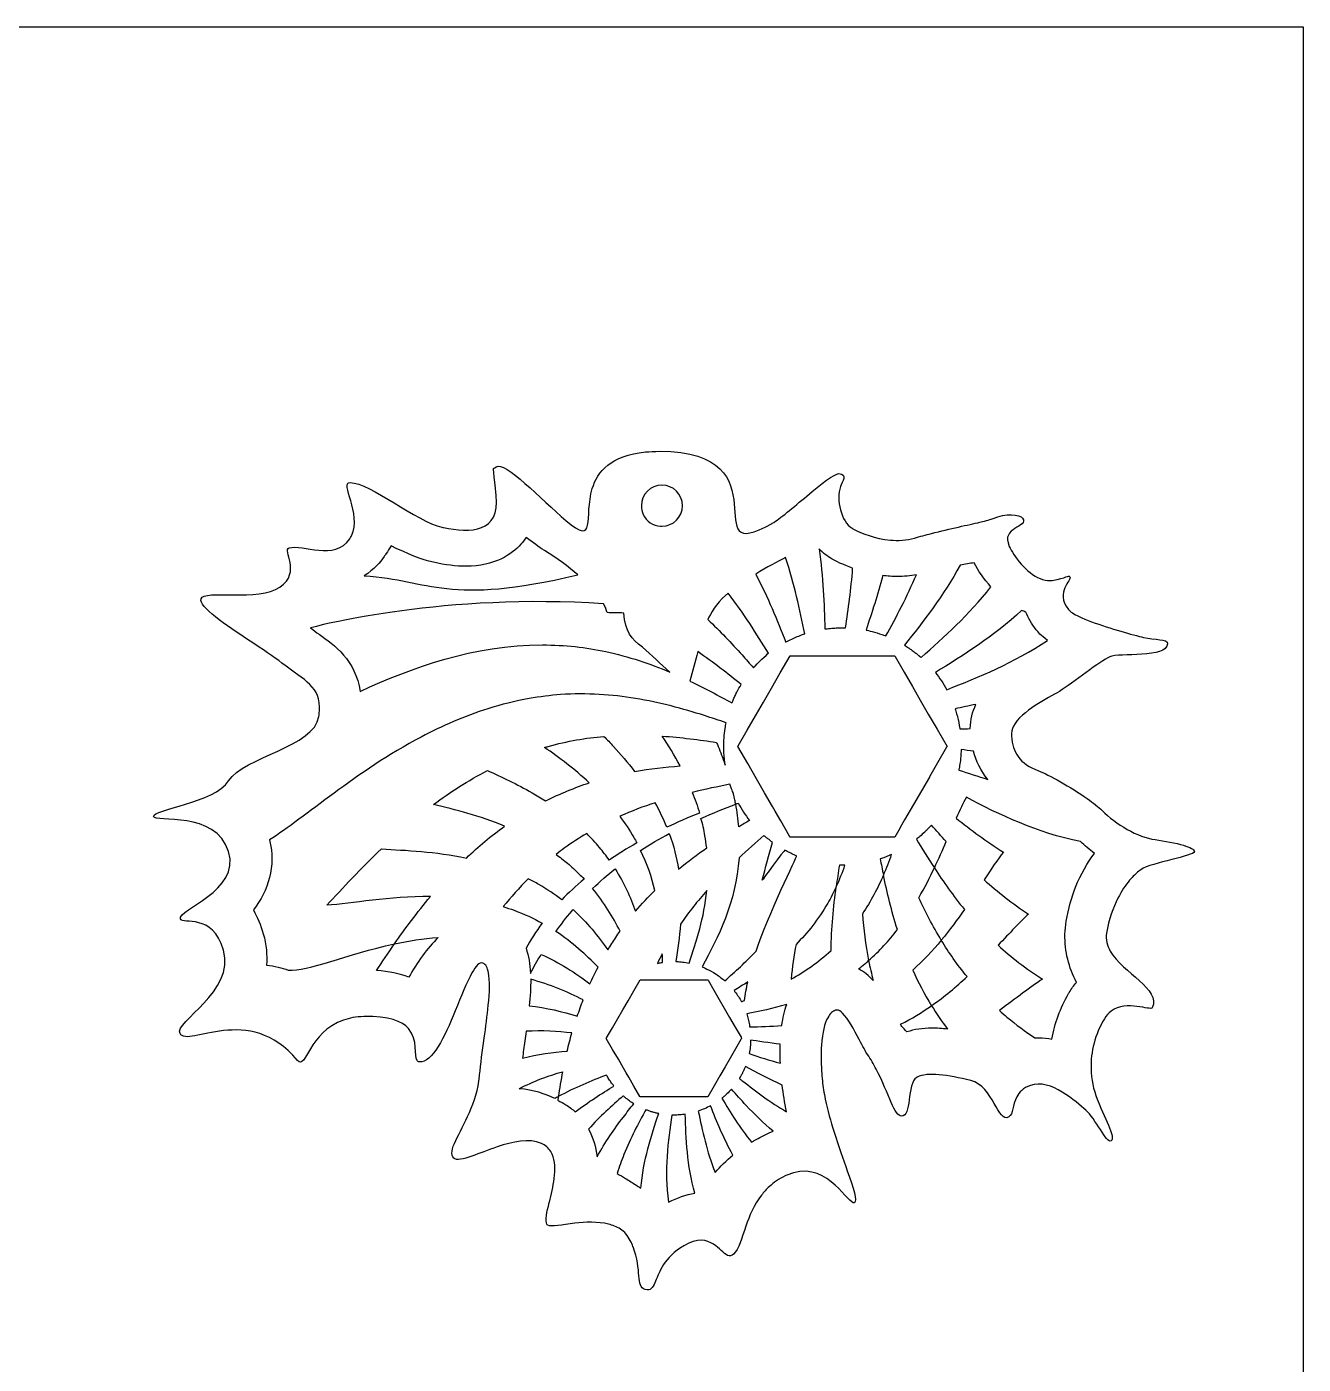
# Model space of a CAD drawing. Extents: x 0 to 395, y 0 to 130.
# Drawn here: x 333 to 395.1, y 65.1 to 130.1 of the extents above; entities that cross this region are included whole.
import ezdxf

# ---------------------------------------------------------------- set-up
doc = ezdxf.new("R2010")
doc.units = 0
doc.header["$MEASUREMENT"] = 0
doc.layers.add('DEFAULT', color=18, linetype='CONTINUOUS')

msp = doc.modelspace()

# ---------------------------------------------------------------- linework, layer by layer
at = {"layer": 'DEFAULT', "color": 18}
msp.add_lwpolyline([(395.05, 0.05), (0.05, 0.05), (0.05, 130.05), (395.05, 130.05)], close=True, dxfattribs=at)
at = {"layer": 'DEFAULT', "color": 240}
for points in [[(375.46, 91.126), (375.199, 90.671), (370.116, 90.671), (370.091, 90.713), (369.657, 91.465), (369.392, 91.924), (369.258, 92.156), (368.874, 92.82), (368.482, 93.497), (368.052, 94.241), (367.572, 95.074), (367.593, 95.109), (368.03, 95.871), (368.429, 96.559), (368.482, 96.651), (368.814, 97.222), (369.205, 97.9), (369.636, 98.644), (370.116, 99.476), (375.199, 99.476), (375.22, 99.438), (375.658, 98.683), (376.056, 97.991), (376.437, 97.328), (376.829, 96.651), (377.259, 95.906), (377.739, 95.074), (377.718, 95.039), (377.28, 94.28), (376.882, 93.592), (376.882, 93.589), (376.501, 92.925), (376.109, 92.248), (375.679, 91.504), (375.464, 91.13)], [(362.023, 79.432), (361.768, 79.869), (361.49, 80.352), (361.18, 80.889), (361.194, 80.913), (361.476, 81.407), (361.734, 81.852), (361.984, 82.279), (362.238, 82.716), (362.513, 83.199), (362.824, 83.736), (366.112, 83.736), (366.126, 83.711), (366.408, 83.224), (366.665, 82.776), (366.912, 82.349), (367.166, 81.908), (367.445, 81.428), (367.727, 80.938), (367.755, 80.889), (367.741, 80.867), (367.724, 80.836), (367.459, 80.377), (367.202, 79.933), (367.202, 79.929), (366.955, 79.502), (366.701, 79.065), (366.422, 78.581), (366.112, 78.045), (362.824, 78.045), (362.81, 78.07), (362.527, 78.557), (362.27, 79.005), (362.146, 79.213), (362.146, 79.216)]]:
    msp.add_lwpolyline(points, close=True, dxfattribs=at)
for points, knots in [([(386.047, 87.704), (386.223, 88.05), (386.417, 88.339), (386.611, 88.572), (386.654, 88.622), (386.693, 88.667), (386.731, 88.71), (386.88, 88.868), (387.024, 88.995), (387.155, 89.084), (387.691, 89.451), (389.755, 89.736), (389.758, 89.969), (389.762, 90.068), (389.547, 90.174), (389.229, 90.269), (388.844, 90.382), (388.315, 90.484), (387.857, 90.544), (386.999, 90.657), (385.941, 91.299), (385.278, 91.955), (385.102, 92.132), (384.844, 92.333), (384.551, 92.541), (383.754, 93.102), (382.681, 93.705), (382.156, 93.903), (381.754, 94.058), (381.419, 94.266), (381.189, 94.587), (381.013, 94.841), (380.9, 95.162), (380.865, 95.585), (380.851, 95.748), (380.893, 95.906), (380.967, 96.058), (381.352, 96.802), (382.65, 97.413), (383.197, 97.751), (383.853, 98.157), (385.2, 99.233), (385.648, 99.431), (386.096, 99.632), (388.435, 99.346), (388.456, 100.066), (388.467, 100.313), (387.829, 100.242), (387.285, 100.373), (387.186, 100.397), (387.014, 100.44), (386.798, 100.5), (386.079, 100.694), (384.865, 101.05), (384.156, 101.389), (383.905, 101.508), (383.719, 101.625), (383.638, 101.731), (382.964, 102.595), (383.839, 103.149), (383.708, 103.325), (383.645, 103.413), (383.556, 103.258), (382.851, 103.142), (382.819, 103.138), (382.784, 103.135), (382.749, 103.135), (382.106, 103.103), (381.401, 103.773), (380.985, 104.408), (380.896, 104.542), (380.822, 104.673), (380.766, 104.796), (380.314, 105.756), (381.736, 105.699), (381.411, 106.176), (381.295, 106.349), (380.551, 106.419), (379.983, 106.155), (379.884, 106.109), (379.658, 106.049), (379.341, 105.975), (378.766, 105.841), (377.901, 105.661), (376.977, 105.424), (376.705, 105.354), (376.427, 105.28), (376.152, 105.199), (375.767, 105.086), (375.368, 105.064), (374.984, 105.103), (374.25, 105.167), (373.58, 105.438), (373.202, 105.632), (373.174, 105.65), (373.149, 105.664), (373.125, 105.678), (372.592, 105.978), (372.342, 107.079), (372.56, 107.7), (372.648, 107.943), (372.913, 108.307), (372.486, 108.331), (372.271, 108.345), (371.611, 107.82), (370.927, 107.245), (370.278, 106.705), (369.604, 106.126), (369.248, 105.922), (369.244, 105.918), (369.241, 105.918), (369.237, 105.915), (365.417, 103.773), (369.974, 109.418), (363.766, 109.418), (363.522, 109.418), (363.3, 109.407), (363.091, 109.386), (361.384, 109.224), (360.753, 108.43), (360.502, 107.608), (360.083, 106.225), (360.746, 104.758), (359.208, 106.059), (358.036, 107.051), (356.223, 109.005), (355.835, 108.656), (355.638, 108.479), (355.669, 108.927), (355.835, 107.262), (355.927, 106.359), (355.609, 105.908), (355.119, 105.714), (354.607, 105.505), (353.905, 105.58), (353.277, 105.71), (353.249, 105.717), (353.225, 105.721), (353.196, 105.728), (351.969, 105.999), (349.711, 107.883), (348.73, 107.901), (348.187, 107.911), (349.333, 106.391), (348.794, 105.308), (348.769, 105.259), (348.744, 105.213), (348.713, 105.167), (347.986, 104.077), (346.409, 104.913), (345.767, 104.726), (345.418, 104.627), (346.391, 103.558), (345.322, 102.817), (344.292, 102.098), (341.608, 102.719), (341.488, 102.253), (341.382, 101.851), (342.666, 100.993), (343.879, 100.189), (344.462, 99.805), (345.026, 99.431), (345.414, 99.127), (346.543, 98.238), (347.319, 98.02), (347.238, 96.781), (347.234, 96.7), (347.224, 96.615), (347.213, 96.527), (347.009, 95.06), (343.558, 94.559), (342.828, 93.409), (342.14, 92.329), (339.131, 92.008), (339.18, 91.677), (339.233, 91.356), (342.207, 91.976), (342.825, 89.969), (343.424, 88.025), (340.327, 87.157), (340.489, 86.692), (340.595, 86.395), (342.052, 87.006), (342.578, 85.175), (343.163, 83.143), (340.165, 81.696), (340.465, 81.125), (340.856, 80.388), (343.823, 82.663), (346.173, 79.816), (346.592, 79.312), (346.702, 81.185), (348.413, 81.778), (348.691, 81.873), (349.016, 81.936), (349.39, 81.947), (350.632, 81.986), (351.256, 81.721), (351.57, 81.361), (352.057, 80.811), (351.82, 80.038), (351.986, 79.809), (352.011, 79.77), (352.046, 79.749), (352.099, 79.742), (352.727, 79.675), (353.316, 80.963), (353.838, 82.222), (354.131, 82.928), (354.403, 83.623), (354.653, 84.071), (354.844, 84.413), (355.02, 84.607), (355.179, 84.547), (355.324, 84.49), (355.412, 84.321), (355.458, 84.071), (355.528, 83.697), (355.511, 83.136), (355.447, 82.501), (355.398, 81.996), (355.324, 81.442), (355.246, 80.896), (355.161, 80.264), (355.073, 79.647), (355.024, 79.111), (355.02, 79.086), (355.02, 79.065), (355.017, 79.044), (354.907, 77.774), (354.212, 76.676), (353.863, 75.925), (353.68, 75.523), (353.598, 75.227), (353.768, 75.064), (353.898, 74.941), (354.223, 75.018), (354.65, 75.167), (355.006, 75.29), (355.436, 75.466), (355.881, 75.615), (356.636, 75.869), (357.44, 76.049), (358.026, 75.777), (358.072, 75.76), (358.114, 75.735), (358.156, 75.71), (358.343, 75.593), (358.47, 75.438), (358.551, 75.255), (358.703, 74.927), (358.707, 74.51), (358.65, 74.073), (358.601, 73.685), (358.499, 73.287), (358.414, 72.93), (358.414, 72.927), (358.414, 72.925), (358.41, 72.916), (358.294, 72.436), (358.199, 72.037), (358.294, 71.85), (358.305, 71.833), (358.319, 71.819), (358.34, 71.808), (358.505, 71.713), (359.024, 71.826), (359.649, 71.9), (360.167, 71.96), (360.76, 71.992), (361.286, 71.858), (361.494, 71.808), (361.688, 71.731), (361.868, 71.618), (362.065, 71.495), (362.224, 71.3), (362.347, 71.057), (362.397, 70.958), (362.443, 70.863), (362.478, 70.767), (362.478, 70.765), (362.478, 70.763), (362.481, 70.753), (362.937, 69.639), (362.58, 68.809), (363.071, 68.683), (363.335, 68.616), (363.437, 68.757), (363.543, 69.007), (363.716, 69.41), (363.9, 70.104), (364.785, 70.704), (364.834, 70.739), (364.887, 70.771), (364.943, 70.806), (365.614, 71.212), (366.062, 71.099), (366.397, 70.88), (366.535, 70.789), (366.651, 70.683), (366.761, 70.584), (366.993, 70.372), (367.17, 70.21), (367.367, 70.401), (367.625, 70.647), (367.763, 71.17), (367.967, 71.762), (368.133, 72.253), (368.348, 72.789), (368.722, 73.269), (368.831, 73.413), (368.958, 73.555), (369.107, 73.688), (369.318, 73.882), (369.572, 74.055), (369.876, 74.203), (369.9, 74.214), (369.925, 74.229), (369.95, 74.239), (371.756, 75.061), (372.814, 73.008), (373.185, 72.898), (373.206, 72.894), (373.224, 72.894), (373.238, 72.902), (373.393, 72.976), (373.192, 73.593), (372.888, 74.457), (372.698, 75.008), (372.462, 75.657), (372.25, 76.331), (372.084, 76.86), (371.932, 77.403), (371.823, 77.925), (371.759, 78.232), (371.71, 78.532), (371.682, 78.818), (371.668, 78.984), (371.654, 79.142), (371.643, 79.294), (371.611, 79.781), (371.611, 80.197), (371.636, 80.55), (371.678, 81.185), (371.795, 81.619), (371.943, 81.891), (372.059, 82.102), (372.19, 82.215), (372.324, 82.25), (372.349, 82.261), (372.377, 82.264), (372.402, 82.264), (372.479, 82.268), (372.567, 82.212), (372.663, 82.116), (372.924, 81.859), (373.227, 81.301), (373.474, 80.829), (373.647, 80.504), (373.788, 80.222), (373.873, 80.102), (374.031, 79.876), (374.176, 79.633), (374.303, 79.386), (374.603, 78.807), (374.832, 78.204), (375.03, 77.767), (375.21, 77.371), (375.365, 77.107), (375.527, 77.103), (375.774, 77.1), (375.841, 77.477), (375.898, 77.897), (375.961, 78.349), (376.014, 78.85), (376.264, 78.991), (376.272, 78.994), (376.282, 79.001), (376.289, 79.001), (376.787, 79.262), (377.785, 79.107), (378.896, 78.839), (380.011, 78.56), (380.198, 76.736), (380.745, 77.068), (380.956, 77.199), (380.918, 77.65), (381.126, 78.049), (381.242, 78.271), (381.433, 78.476), (381.789, 78.603), (382.78, 78.955), (384.019, 77.791), (384.488, 77.4), (384.932, 77.029), (385.507, 75.738), (385.712, 75.907), (385.92, 76.081), (385.518, 76.733), (385.042, 77.925), (384.851, 78.405), (384.749, 78.906), (384.738, 79.41), (384.713, 80.243), (384.932, 81.083), (385.384, 81.841), (385.479, 81.996), (385.588, 82.116), (385.708, 82.208), (386.467, 82.772), (387.638, 82.212), (387.716, 82.377), (388.15, 83.298), (386.29, 84.042), (385.669, 85.129), (385.514, 85.397), (385.44, 85.686), (385.493, 86.007), (385.606, 86.667), (385.807, 87.235), (386.047, 87.704)], [1, 1, 1, 1, 2, 2, 2, 3, 3, 3, 4, 4, 4, 5, 5, 5, 6, 6, 6, 7, 7, 7, 8, 8, 8, 9, 9, 9, 10, 10, 10, 11, 11, 11, 12, 12, 12, 13, 13, 13, 14, 14, 14, 15, 15, 15, 16, 16, 16, 17, 17, 17, 18, 18, 18, 19, 19, 19, 20, 20, 20, 21, 21, 21, 22, 22, 22, 23, 23, 23, 24, 24, 24, 25, 25, 25, 26, 26, 26, 27, 27, 27, 28, 28, 28, 29, 29, 29, 30, 30, 30, 31, 31, 31, 32, 32, 32, 33, 33, 33, 34, 34, 34, 35, 35, 35, 36, 36, 36, 37, 37, 37, 38, 38, 38, 39, 39, 39, 40, 40, 40, 41, 41, 41, 42, 42, 42, 43, 43, 43, 44, 44, 44, 45.01, 45.01, 45.01, 46.03, 46.03, 46.03, 47.03, 47.03, 47.03, 48.03, 48.03, 48.03, 49.03, 49.03, 49.03, 50.03, 50.03, 50.03, 51.03, 51.03, 51.03, 52.03, 52.03, 52.03, 53.03, 53.03, 53.03, 54.03, 54.03, 54.03, 55.03, 55.03, 55.03, 56.03, 56.03, 56.03, 57.03, 57.03, 57.03, 58.03, 58.03, 58.03, 59.03, 59.03, 59.03, 60.03, 60.03, 60.03, 61.03, 61.03, 61.03, 62.03, 62.03, 62.03, 63.03, 63.03, 63.03, 64.03, 64.03, 64.03, 66.03, 66.03, 66.03, 67.03, 67.03, 67.03, 68.03, 68.03, 68.03, 69.03, 69.03, 69.03, 70.03, 70.03, 70.03, 71.03, 71.03, 71.03, 72.03, 72.03, 72.03, 73.03, 73.03, 73.03, 74.03, 74.03, 74.03, 75.03, 75.03, 75.03, 76.03, 76.03, 76.03, 77.04, 77.04, 77.04, 78.04, 78.04, 78.04, 80.04, 80.04, 80.04, 81.04, 81.04, 81.04, 82.04, 82.04, 82.04, 83.04, 83.04, 83.04, 84.04, 84.04, 84.04, 85.04, 85.04, 85.04, 86.04, 86.04, 86.04, 87.05, 87.05, 87.05, 88.05, 88.05, 88.05, 89.071, 89.071, 89.071, 90.071, 90.071, 90.071, 91.071, 91.071, 91.071, 92.071, 92.071, 92.071, 93.071, 93.071, 93.071, 94.071, 94.071, 94.071, 95.081, 95.081, 95.081, 96.081, 96.081, 96.081, 97.1, 97.1, 97.1, 98.1, 98.1, 98.1, 99.1, 99.1, 99.1, 100.1, 100.1, 100.1, 101.1, 101.1, 101.1, 102.1, 102.1, 102.1, 103.113454, 103.113454, 103.113454, 104.113454, 104.113454, 104.113454, 105.113454, 105.113454, 105.113454, 106.113454, 106.113454, 106.113454, 107.113454, 107.113454, 107.113454, 108.113454, 108.113454, 108.113454, 109.113454, 109.113454, 109.113454, 110.123454, 110.123454, 110.123454, 111.123454, 111.123454, 111.123454, 112.123454, 112.123454, 112.123454, 113.123454, 113.123454, 113.123454, 114.123454, 114.123454, 114.123454, 115.123454, 115.123454, 115.123454, 116.123454, 116.123454, 116.123454, 117.123454, 117.123454, 117.123454, 118.123454, 118.123454, 118.123454, 119.123454, 119.123454, 119.123454, 120.123454, 120.123454, 120.123454, 121.123454, 121.123454, 121.123454, 122.123454, 122.123454, 122.123454, 123.123454, 123.123454, 123.123454, 124.123454, 124.123454, 124.123454, 125.123454, 125.123454, 125.123454, 126.123454, 126.123454, 126.123454, 127.123454, 127.123454, 127.123454, 128.123454, 128.123454, 128.123454, 129.123454, 129.123454, 129.123454, 130.143454, 130.143454, 130.143454, 131.143454, 131.143454, 131.143454, 132.143454, 132.143454, 132.143454, 133.143454, 133.143454, 133.143454, 134.143454, 134.143454, 134.143454, 135.143454, 135.143454, 135.143454, 136.143454, 136.143454, 136.143454, 137.143454, 137.143454, 137.143454, 138.143454, 138.143454, 138.143454, 139.143454, 139.143454, 139.143454, 140.143454, 140.143454, 140.143454, 141.153454, 141.153454, 141.153454, 142.153454, 142.153454, 142.153454, 143.153454, 143.153454, 143.153454, 143.153454]), ([(363.882, 107.774), (364.436, 107.774), (364.884, 107.326), (364.884, 106.772), (364.884, 106.222), (364.436, 105.774), (363.882, 105.774), (363.861, 105.774), (363.843, 105.774), (363.818, 105.777), (363.448, 105.798), (363.131, 106.024), (362.979, 106.345), (362.919, 106.476), (362.884, 106.62), (362.884, 106.772), (362.884, 107.326), (363.332, 107.774), (363.882, 107.774)], [1, 1, 1, 1, 2, 2, 2, 3, 3, 3, 4.01, 4.01, 4.01, 5.01, 5.01, 5.01, 6.01, 6.01, 6.01, 7.01, 7.01, 7.01, 7.01]), ([(350.385, 104.302), (350.416, 104.35), (350.448, 104.397), (350.48, 104.444), (350.565, 104.571), (350.646, 104.694), (350.72, 104.818), (351.482, 104.454), (352.23, 104.144), (352.777, 104.024), (353.366, 103.893), (353.881, 103.83), (354.353, 103.83), (355.765, 103.83), (356.59, 104.412), (357.031, 104.899), (357.116, 104.994), (357.207, 105.107), (357.292, 105.23), (357.61, 104.98), (357.909, 104.765), (358.17, 104.602), (358.795, 104.218), (359.345, 103.809), (359.8, 103.41), (353.443, 101.914), (352.653, 103.149), (349.415, 103.371), (349.898, 103.671), (350.205, 104.031), (350.385, 104.302)], [0, 0, 0, 0, 0.482038, 0.482038, 0.482038, 1.482038, 1.482038, 1.482038, 2.482038, 2.482038, 2.482038, 3.482038, 3.482038, 3.482038, 4.482038, 4.482038, 4.482038, 5.482038, 5.482038, 5.482038, 6.482038, 6.482038, 6.482038, 7.482038, 7.482038, 7.482038, 8.482038, 8.482038, 8.482038, 9.482038, 9.482038, 9.482038, 9.482038]), ([(372.155, 104.183), (372.317, 104.091), (372.67, 103.907), (373.153, 103.735), (373.082, 102.719), (372.941, 101.755), (372.804, 100.842), (372.754, 100.842), (372.705, 100.842), (372.656, 100.842), (372.557, 100.842), (372.458, 100.838), (372.359, 100.835), (372.26, 100.828), (372.162, 100.821), (372.066, 100.814), (371.954, 100.799), (371.851, 100.789), (371.802, 100.782), (371.774, 101.999), (371.724, 103.304), (371.52, 104.673), (371.707, 104.482), (371.918, 104.317), (372.155, 104.183)], [1, 1, 1, 1, 2, 2, 2, 3, 3, 3, 3.42, 3.42, 3.42, 4.42, 4.42, 4.42, 5.42, 5.42, 5.42, 6.42, 6.42, 6.42, 7.42, 7.42, 7.42, 8.42, 8.42, 8.42, 8.42]), ([(369.897, 104.25), (370.32, 102.969), (370.588, 101.717), (370.821, 100.545), (370.821, 100.545), (370.715, 100.51), (370.673, 100.492), (370.486, 100.422), (370.303, 100.344), (370.123, 100.26), (369.967, 100.182), (369.9, 100.147), (369.9, 100.147), (369.491, 101.202), (369.036, 102.323), (368.44, 103.452), (368.983, 103.777), (369.509, 104.052), (369.897, 104.25)], [1, 1, 1, 1, 2, 2, 2, 3, 3, 3, 4, 4, 4, 5, 5, 5, 6, 6, 6, 7, 7, 7, 7]), ([(374.613, 103.378), (374.843, 103.35), (375.079, 103.332), (375.326, 103.332), (375.644, 103.332), (375.954, 103.361), (376.25, 103.417), (375.795, 102.345), (375.273, 101.364), (374.769, 100.447), (374.751, 100.454), (374.691, 100.475), (374.652, 100.489), (374.628, 100.496), (374.603, 100.507), (374.578, 100.514), (374.419, 100.57), (374.261, 100.619), (374.098, 100.662), (373.993, 100.687), (373.83, 100.725), (373.802, 100.732), (374.084, 101.565), (374.374, 102.443), (374.613, 103.378)], [1, 1, 1, 1, 2, 2, 2, 3, 3, 3, 4, 4, 4, 5, 5, 5, 6, 6, 6, 7, 7, 7, 8, 8, 8, 9, 9, 9, 9]), ([(378.378, 103.89), (378.617, 103.932), (378.843, 103.967), (379.058, 103.999), (379.249, 103.625), (379.528, 103.209), (379.873, 102.824), (378.794, 101.47), (377.594, 100.38), (376.476, 99.399), (376.455, 99.42), (376.356, 99.501), (376.356, 99.501), (376.31, 99.54), (376.264, 99.575), (376.219, 99.611), (376.162, 99.653), (376.109, 99.695), (376.053, 99.734), (376.01, 99.769), (375.968, 99.798), (375.922, 99.829), (375.901, 99.843), (375.883, 99.854), (375.862, 99.868), (375.799, 99.914), (375.732, 99.956), (375.668, 99.995), (376.585, 101.138), (377.563, 102.397), (378.378, 103.89)], [1, 1, 1, 1, 2.002, 2.002, 2.002, 3.004, 3.004, 3.004, 4.006, 4.006, 4.006, 5.008, 5.008, 5.008, 6.01, 6.01, 6.01, 7.012, 7.012, 7.012, 8.014, 8.014, 8.014, 9.016, 9.016, 9.016, 10.018, 10.018, 10.018, 11.02, 11.02, 11.02, 11.02]), ([(347.22, 100.535), (347.09, 100.623), (346.952, 100.722), (346.808, 100.835), (347.319, 100.986), (353.383, 102.521), (361.046, 102.006), (361.141, 101.84), (361.201, 101.695), (361.215, 101.576), (361.485, 101.57), (361.756, 101.564), (362.026, 101.558), (362.115, 100.658), (362.393, 100.284), (362.94, 99.903), (363.381, 99.499), (363.822, 99.094), (364.263, 98.69), (363.307, 99.095), (362.277, 99.445), (361.155, 99.685), (360.199, 99.889), (359.176, 100.009), (358.075, 100.009), (354.749, 100.009), (351.722, 98.909), (349.213, 97.748), (349.009, 99.265), (347.961, 100.006), (347.22, 100.535)], [1, 1, 1, 1, 2, 2, 2, 3.01, 3.01, 3.01, 4.01, 4.01, 4.01, 6.310543, 6.310543, 6.310543, 7.310543, 7.310543, 7.310543, 12.399364, 12.399364, 12.399364, 13.409364, 13.409364, 13.409364, 14.409364, 14.409364, 14.409364, 15.409364, 15.409364, 15.409364, 16.409364, 16.409364, 16.409364, 16.409364]), ([(366.969, 102.408), (367.011, 102.447), (367.057, 102.482), (367.103, 102.521), (367.861, 101.537), (368.482, 100.549), (369.057, 99.603), (369.008, 99.554), (368.517, 99.103), (368.334, 98.894), (368.151, 99.103), (367.967, 99.311), (367.777, 99.522), (367.262, 100.094), (366.715, 100.676), (366.112, 101.244), (366.246, 101.533), (366.517, 102.013), (366.969, 102.408)], [1, 1, 1, 1, 2, 2, 2, 3, 3, 3, 4, 4, 4, 5, 5, 5, 6, 6, 6, 7, 7, 7, 7]), ([(381.366, 101.685), (381.429, 101.657), (381.5, 101.628), (381.567, 101.6), (381.68, 101.325), (381.845, 101.039), (382.071, 100.746), (382.152, 100.644), (382.29, 100.464), (382.622, 100.231), (380.978, 99.134), (379.281, 98.436), (377.728, 97.833), (377.563, 98.129), (377.376, 98.408), (377.171, 98.669), (378.525, 99.491), (379.997, 100.422), (381.366, 101.685)], [1, 1, 1, 1, 2, 2, 2, 3, 3, 3, 4, 4, 4, 5, 5, 5, 6, 6, 6, 7, 7, 7, 7]), ([(365.632, 99.681), (366.387, 99.159), (367.082, 98.612), (367.738, 98.087), (367.66, 97.963), (367.589, 97.836), (367.523, 97.706), (367.487, 97.642), (367.459, 97.579), (367.431, 97.515), (367.399, 97.448), (367.367, 97.385), (367.343, 97.317), (367.318, 97.268), (367.297, 97.205), (367.286, 97.187), (366.641, 97.543), (365.963, 97.907), (365.244, 98.249), (365.373, 98.726), (365.502, 99.204), (365.632, 99.681)], [4.206376, 4.206376, 4.206376, 4.206376, 5.206376, 5.206376, 5.206376, 6.206376, 6.206376, 6.206376, 7.206376, 7.206376, 7.206376, 8.206376, 8.206376, 8.206376, 9.206376, 9.206376, 9.206376, 10.206376, 10.206376, 10.206376, 14.412752, 14.412752, 14.412752, 14.412752]), ([(354.382, 89.652), (352.879, 89.966), (351.429, 90.029), (350.254, 90.093), (349.249, 89.137), (348.37, 88.184), (347.598, 87.359), (348.811, 87.433), (350.625, 87.789), (352.632, 87.778), (351.986, 87.009), (351.408, 86.23), (350.886, 85.478), (350.575, 85.034), (350.286, 84.6), (350.011, 84.18), (350.625, 84.141), (351.143, 84.025), (351.581, 83.859), (351.99, 84.575), (352.47, 85.263), (353.016, 85.792), (352.276, 85.739), (351.563, 85.623), (350.886, 85.478), (348.561, 84.977), (346.67, 84.127), (345.721, 84.201), (345.414, 84.321), (345.065, 84.406), (344.666, 84.448), (344.705, 84.935), (344.663, 85.443), (344.511, 85.972), (344.387, 86.395), (344.229, 86.784), (344.031, 87.126), (344.761, 88.075), (345.128, 89.239), (344.818, 90.537), (346.532, 91.61), (349.005, 93.857), (352.184, 95.532), (353.193, 96.069), (354.276, 96.545), (355.426, 96.905), (356.075, 97.113), (356.745, 97.279), (357.44, 97.402), (357.959, 97.494), (358.46, 97.557), (358.957, 97.593), (360.248, 97.681), (361.458, 97.596), (362.594, 97.409), (363.79, 97.212), (364.901, 96.905), (365.949, 96.573), (366.309, 96.457), (366.658, 96.34), (367.001, 96.224), (366.983, 96.136), (366.969, 96.044), (366.955, 95.952), (366.93, 95.804), (366.916, 95.649), (366.905, 95.497), (366.902, 95.487), (366.902, 95.472), (366.902, 95.458), (366.895, 95.377), (366.891, 95.3), (366.891, 95.218), (366.888, 95.169), (366.888, 95.123), (366.888, 95.074), (366.888, 94.929), (366.895, 94.785), (366.905, 94.643), (366.909, 94.573), (366.916, 94.502), (366.923, 94.432), (366.93, 94.361), (366.941, 94.291), (366.951, 94.22), (366.955, 94.202), (366.955, 94.181), (366.962, 94.164), (366.955, 94.185), (366.948, 94.199), (366.941, 94.22), (366.842, 94.513), (366.732, 94.795), (366.619, 95.074), (366.591, 95.141), (366.567, 95.208), (366.538, 95.271), (365.702, 95.398), (364.82, 95.515), (363.9, 95.578), (364.199, 95.123), (364.492, 94.64), (364.764, 94.128), (364.048, 94.075), (363.31, 93.991), (362.556, 93.853), (362.227, 94.291), (361.878, 94.696), (361.529, 95.074), (361.374, 95.243), (361.218, 95.405), (361.067, 95.564), (360.192, 95.487), (359.289, 95.335), (358.357, 95.074), (358.297, 95.06), (358.241, 95.042), (358.181, 95.024), (358.894, 94.534), (359.642, 93.97), (360.354, 93.306), (359.656, 93.077), (358.946, 92.788), (358.234, 92.424), (358.015, 92.566), (357.797, 92.696), (357.578, 92.823), (356.837, 93.246), (356.096, 93.599), (355.405, 93.903), (354.466, 93.419), (353.595, 92.855), (352.787, 92.255), (353.831, 92.008), (355.034, 91.698), (356.241, 91.2), (355.574, 90.724), (354.957, 90.202), (354.382, 89.652)], [1, 1, 1, 1, 2, 2, 2, 3, 3, 3, 4, 4, 4, 5, 5, 5, 6, 6, 6, 7, 7, 7, 8, 8, 8, 9, 9, 9, 10, 10, 10, 11, 11, 11, 12, 12, 12, 13, 13, 13, 14, 14, 14, 15, 15, 15, 16, 16, 16, 17, 17, 17, 18.01, 18.01, 18.01, 19.01, 19.01, 19.01, 20.02, 20.02, 20.02, 21.02, 21.02, 21.02, 22.02, 22.02, 22.02, 23.02, 23.02, 23.02, 24.02, 24.02, 24.02, 25.02, 25.02, 25.02, 26.02, 26.02, 26.02, 27.02, 27.02, 27.02, 28.02, 28.02, 28.02, 29.02, 29.02, 29.02, 30.02, 30.02, 30.02, 31.02, 31.02, 31.02, 32.02, 32.02, 32.02, 33.02, 33.02, 33.02, 34.02, 34.02, 34.02, 35.02, 35.02, 35.02, 36.02, 36.02, 36.02, 37.02, 37.02, 37.02, 38.02, 38.02, 38.02, 39.02, 39.02, 39.02, 40.02, 40.02, 40.02, 41.02, 41.02, 41.02, 42.02, 42.02, 42.02, 43.02, 43.02, 43.02, 44.03, 44.03, 44.03, 45.03, 45.03, 45.03, 46.03, 46.03, 46.03, 47.03, 47.03, 47.03, 47.03]), ([(378.247, 96.513), (378.244, 96.524), (378.24, 96.534), (378.24, 96.541), (378.215, 96.626), (378.194, 96.707), (378.166, 96.788), (378.155, 96.827), (378.141, 96.869), (378.127, 96.908), (378.459, 96.975), (378.797, 97.042), (379.143, 97.116), (378.974, 96.764), (378.871, 96.376), (378.868, 95.942), (378.699, 95.935), (378.529, 95.931), (378.363, 95.928), (378.363, 95.935), (378.363, 95.942), (378.36, 95.952), (378.328, 96.143), (378.293, 96.333), (378.247, 96.513)], [1, 1, 1, 1, 2, 2, 2, 3, 3, 3, 4, 4, 4, 5, 5, 5, 6, 6, 6, 7, 7, 7, 8, 8, 8, 9, 9, 9, 9]), ([(378.325, 94.001), (378.346, 94.1), (378.363, 94.202), (378.374, 94.301), (378.392, 94.428), (378.406, 94.555), (378.413, 94.686), (378.42, 94.767), (378.423, 94.848), (378.423, 94.929), (378.621, 94.897), (378.822, 94.869), (379.027, 94.837), (379.15, 94.375), (379.369, 93.903), (379.725, 93.469), (379.238, 93.617), (378.769, 93.772), (378.314, 93.927), (378.318, 93.952), (378.321, 93.977), (378.325, 94.001)], [1, 1, 1, 1, 2, 2, 2, 3, 3, 3, 4, 4, 4, 5, 5, 5, 6, 6, 6, 7, 7, 7, 8, 8, 8, 8]), ([(356.167, 87.288), (356.544, 87.754), (356.95, 88.205), (357.391, 88.639), (357.56, 88.554), (357.73, 88.463), (357.899, 88.368), (358.305, 88.135), (358.675, 87.881), (359.014, 87.616), (359.342, 87.958), (359.702, 88.297), (360.104, 88.632), (360.023, 88.72), (359.938, 88.805), (359.85, 88.89), (359.677, 89.062), (359.49, 89.232), (359.296, 89.394), (359.112, 89.546), (358.929, 89.69), (358.738, 89.824), (358.869, 89.927), (359.003, 90.029), (359.137, 90.124), (359.497, 90.389), (359.86, 90.625), (360.227, 90.84), (360.442, 90.629), (360.651, 90.403), (360.852, 90.163), (361.021, 89.962), (361.176, 89.757), (361.321, 89.553), (361.734, 89.832), (362.178, 90.114), (362.665, 90.385), (362.619, 90.474), (362.57, 90.562), (362.517, 90.65), (362.309, 91.013), (362.079, 91.356), (361.836, 91.68), (362.411, 91.938), (362.986, 92.153), (363.554, 92.34), (363.766, 91.962), (363.956, 91.564), (364.122, 91.144), (364.619, 91.38), (365.148, 91.613), (365.709, 91.839), (365.611, 92.185), (365.494, 92.52), (365.36, 92.844), (365.985, 92.996), (366.598, 93.123), (367.187, 93.239), (367.205, 93.179), (367.226, 93.123), (367.247, 93.067), (367.276, 92.985), (367.307, 92.908), (367.343, 92.83), (367.346, 92.82), (367.35, 92.805), (367.36, 92.788), (367.36, 92.784), (367.364, 92.777), (367.367, 92.77), (367.389, 92.671), (367.41, 92.573), (367.427, 92.474), (367.445, 92.407), (367.456, 92.34), (367.47, 92.273), (367.537, 91.909), (367.589, 91.539), (367.621, 91.162), (367.798, 91.271), (367.971, 91.377), (368.144, 91.479), (367.935, 91.74), (367.748, 92.022), (367.586, 92.319), (367.547, 92.305), (367.509, 92.287), (367.47, 92.273), (366.923, 92.058), (366.355, 91.832), (365.783, 91.578), (365.861, 91.303), (365.925, 91.02), (365.974, 90.731), (366.009, 90.53), (366.037, 90.336), (366.059, 90.142), (365.6, 89.824), (365.141, 89.482), (364.69, 89.108), (364.602, 89.669), (364.457, 90.244), (364.242, 90.837), (363.776, 90.594), (363.31, 90.322), (362.848, 90.019), (363.169, 89.362), (363.388, 88.713), (363.54, 88.078), (363.219, 87.761), (362.905, 87.422), (362.601, 87.062), (362.358, 87.747), (362.044, 88.442), (361.607, 89.13), (361.236, 88.833), (360.873, 88.512), (360.516, 88.166), (361.074, 87.493), (361.501, 86.791), (361.85, 86.096), (361.779, 85.997), (361.709, 85.895), (361.638, 85.789), (361.508, 85.595), (361.381, 85.394), (361.254, 85.189), (360.788, 85.859), (360.241, 86.53), (359.564, 87.147), (359.543, 87.126), (359.525, 87.101), (359.504, 87.076), (359.232, 86.752), (358.975, 86.42), (358.735, 86.082), (359.529, 85.556), (360.192, 84.949), (360.778, 84.342), (360.64, 84.074), (360.509, 83.806), (360.386, 83.538), (359.687, 84.06), (358.911, 84.568), (358.012, 84.97), (357.828, 84.663), (357.659, 84.356), (357.497, 84.046), (357.476, 84.494), (357.412, 84.903), (357.281, 85.263), (357.504, 85.669), (357.765, 86.074), (358.068, 86.487), (357.648, 86.72), (357.193, 86.932), (356.699, 87.112), (356.523, 87.175), (356.343, 87.235), (356.167, 87.288)], [1, 1, 1, 1, 2, 2, 2, 3, 3, 3, 4, 4, 4, 5, 5, 5, 6, 6, 6, 7, 7, 7, 8, 8, 8, 9, 9, 9, 10, 10, 10, 11, 11, 11, 12, 12, 12, 13, 13, 13, 14, 14, 14, 15, 15, 15, 16, 16, 16, 17, 17, 17, 18, 18, 18, 19, 19, 19, 20, 20, 20, 21, 21, 21, 22, 22, 22, 24, 24, 24, 25, 25, 25, 26, 26, 26, 27, 27, 27, 28, 28, 28, 29, 29, 29, 30, 30, 30, 31, 31, 31, 32, 32, 32, 33, 33, 33, 34, 34, 34, 35, 35, 35, 36, 36, 36, 37, 37, 37, 38, 38, 38, 39, 39, 39, 40, 40, 40, 41, 41, 41, 42, 42, 42, 43, 43, 43, 44, 44, 44, 45, 45, 45, 46, 46, 46, 47, 47, 47, 48, 48, 48, 49, 49, 49, 50, 50, 50, 51, 51, 51, 52, 52, 52, 53, 53, 53, 54, 54, 54, 55, 55, 55, 55]), ([(383.987, 88.241), (383.793, 87.747), (383.634, 87.193), (383.532, 86.586), (383.496, 86.371), (383.475, 86.159), (383.472, 85.947), (383.447, 85.111), (383.659, 84.321), (384.029, 83.609), (383.899, 83.457), (383.782, 83.291), (383.676, 83.111), (383.666, 83.093), (383.655, 83.079), (383.648, 83.062), (383.239, 82.363), (382.967, 81.619), (382.837, 80.853), (382.629, 80.896), (382.413, 80.917), (382.191, 80.917), (382.131, 80.917), (382.071, 80.917), (382.011, 80.91), (381.549, 81.217), (381.094, 81.552), (380.653, 81.922), (380.526, 82.028), (380.406, 82.134), (380.286, 82.243), (381.108, 82.843), (381.807, 83.4), (382.382, 83.771), (381.57, 84.275), (380.858, 84.829), (380.223, 85.411), (380.794, 86.014), (381.284, 86.551), (381.704, 86.928), (380.903, 87.443), (380.191, 88.008), (379.542, 88.593), (379.891, 89.126), (380.198, 89.592), (380.484, 89.937), (379.651, 90.459), (378.893, 91.024), (378.187, 91.581), (378.356, 91.976), (378.519, 92.322), (378.681, 92.604), (380.286, 91.747), (382.092, 90.89), (384.23, 90.449), (384.438, 90.258), (384.664, 90.064), (384.904, 89.877), (384.565, 89.429), (384.244, 88.883), (383.987, 88.241)], [1, 1, 1, 1, 2, 2, 2, 3.01, 3.01, 3.01, 4.01, 4.01, 4.01, 5.01, 5.01, 5.01, 6.01, 6.01, 6.01, 7.01, 7.01, 7.01, 8.01, 8.01, 8.01, 9.01, 9.01, 9.01, 10.01, 10.01, 10.01, 11.01, 11.01, 11.01, 12.01, 12.01, 12.01, 13.01, 13.01, 13.01, 14.01, 14.01, 14.01, 15.01, 15.01, 15.01, 16.01, 16.01, 16.01, 17.01, 17.01, 17.01, 18.01, 18.01, 18.01, 19.01, 19.01, 19.01, 20.01, 20.01, 20.01, 21.01, 21.01, 21.01, 21.01]), ([(377.009, 81.383), (377.245, 81.383), (377.492, 81.368), (377.767, 81.337), (377.482, 81.714), (377.224, 82.095), (376.988, 82.476), (376.635, 83.051), (376.331, 83.626), (376.074, 84.201), (376.585, 84.663), (377.044, 85.157), (377.46, 85.658), (377.873, 86.156), (378.247, 86.664), (378.586, 87.15), (378.039, 87.817), (377.559, 88.498), (377.125, 89.168), (376.815, 89.641), (376.526, 90.107), (376.25, 90.562), (376.307, 90.608), (376.367, 90.654), (376.42, 90.703), (376.501, 90.77), (376.578, 90.84), (376.653, 90.915), (376.691, 90.95), (376.727, 90.985), (376.762, 91.02), (376.818, 91.077), (376.875, 91.137), (376.928, 91.197), (376.945, 91.214), (376.963, 91.232), (376.981, 91.253), (377.217, 90.989), (377.453, 90.721), (377.7, 90.449), (377.524, 90.043), (377.333, 89.609), (377.125, 89.168), (376.899, 88.696), (376.649, 88.209), (376.367, 87.722), (376.681, 87.041), (377.041, 86.346), (377.46, 85.658), (377.824, 85.062), (378.236, 84.469), (378.713, 83.887), (378.191, 83.4), (377.616, 82.917), (376.988, 82.476), (376.518, 82.148), (376.018, 81.841), (375.485, 81.577), (375.506, 81.534), (375.527, 81.495), (375.545, 81.464), (375.594, 81.404), (375.693, 81.301), (375.788, 81.199), (376.152, 81.323), (376.554, 81.383), (377.009, 81.383)], [5, 5, 5, 5, 6, 6, 6, 7, 7, 7, 8, 8, 8, 9, 9, 9, 10, 10, 10, 11, 11, 11, 12, 12, 12, 13, 13, 13, 14, 14, 14, 15, 15, 15, 16, 16, 16, 17, 17, 17, 18, 18, 18, 19, 19, 19, 20, 20, 20, 21, 21, 21, 22, 22, 22, 23, 23, 23, 24, 24, 24, 25, 25, 25, 26, 26, 26, 27, 27, 27, 27]), ([(369.862, 90.029), (369.936, 89.99), (370.01, 89.948), (370.084, 89.913), (370.123, 89.892), (370.158, 89.874), (370.197, 89.856), (370.235, 89.839), (370.274, 89.821), (370.313, 89.803), (370.348, 89.786), (370.391, 89.768), (370.43, 89.754), (370.468, 89.736), (369.015, 86.854), (368.461, 85.129), (367.957, 84.593), (367.434, 84.124), (366.937, 83.686), (366.806, 83.803), (366.665, 83.908), (366.517, 84.007), (366.189, 84.226), (365.893, 84.339), (365.833, 84.363), (366.623, 85.803), (367.484, 87.486), (367.632, 89.659), (368.038, 90.04), (368.447, 90.403), (368.842, 90.749), (368.881, 90.71), (368.927, 90.675), (368.969, 90.639), (369.008, 90.608), (369.05, 90.576), (369.089, 90.544), (369.17, 90.477), (369.17, 90.467), (369.258, 90.41), (369.089, 89.796), (368.92, 89.182), (368.75, 88.569), (368.75, 88.569), (369.819, 90.029), (369.862, 90.029)], [1, 1, 1, 1, 2, 2, 2, 3, 3, 3, 4, 4, 4, 5, 5, 5, 6.01, 6.01, 6.01, 7.01, 7.01, 7.01, 8.01, 8.01, 8.01, 9.01, 9.01, 9.01, 10.01, 10.01, 10.01, 11.01, 11.01, 11.01, 12.01, 12.01, 12.01, 13.01, 13.01, 13.01, 14.01, 14.01, 14.01, 19.424979, 19.424979, 19.424979, 20.424979, 20.424979, 20.424979, 20.424979]), ([(374.49, 89.606), (374.571, 89.63), (374.649, 89.659), (374.73, 89.69), (374.807, 89.719), (374.885, 89.75), (374.963, 89.786), (374.991, 89.796), (375.019, 89.81), (375.047, 89.824), (374.927, 89.493), (374.797, 89.158), (374.652, 88.823), (374.596, 89.087), (374.543, 89.348), (374.49, 89.606)], [1, 1, 1, 1, 2, 2, 2, 3, 3, 3, 4, 4, 4, 5, 5, 5, 6, 6, 6, 6]), ([(372.356, 88.258), (372.402, 88.618), (372.454, 88.964), (372.507, 89.309), (372.557, 89.306), (372.606, 89.306), (372.656, 89.306), (372.698, 89.306), (372.74, 89.306), (372.779, 89.309), (372.659, 88.957), (372.518, 88.604), (372.356, 88.258)], [1, 1, 1, 1, 2, 2, 2, 3, 3, 3, 4, 4, 4, 5, 5, 5, 5]), ([(375.326, 86.173), (374.92, 85.641), (374.455, 85.133), (373.929, 84.67), (373.869, 84.61), (373.806, 84.558), (373.742, 84.505), (373.64, 84.42), (373.541, 84.339), (373.439, 84.265), (373.703, 84.124), (373.939, 83.93), (374.151, 83.704), (374.067, 84.028), (373.993, 84.349), (373.929, 84.67), (373.777, 85.443), (373.686, 86.201), (373.626, 86.935), (374.035, 87.546), (374.37, 88.181), (374.652, 88.819), (374.829, 87.969), (375.04, 87.08), (375.326, 86.173)], [0.01, 0.01, 0.01, 0.01, 1.01125, 1.01125, 1.01125, 2.0125, 2.0125, 2.0125, 3.01375, 3.01375, 3.01375, 4.015, 4.015, 4.015, 5.01625, 5.01625, 5.01625, 6.0175, 6.0175, 6.0175, 7.01875, 7.01875, 7.01875, 8.02, 8.02, 8.02, 8.02]), ([(364.563, 84.621), (364.651, 85.196), (364.739, 85.803), (364.789, 86.445), (365.191, 87.03), (365.621, 87.57), (366.066, 88.068), (365.935, 86.759), (365.565, 85.595), (365.208, 84.55), (365.106, 84.568), (365, 84.586), (364.891, 84.596), (364.842, 84.6), (364.792, 84.607), (364.743, 84.61), (364.693, 84.614), (364.644, 84.617), (364.595, 84.617), (364.584, 84.617), (364.573, 84.621), (364.563, 84.621)], [1, 1, 1, 1, 2.02, 2.02, 2.02, 3.02, 3.02, 3.02, 4.02, 4.02, 4.02, 5.02, 5.02, 5.02, 6.02, 6.02, 6.02, 7.02, 7.02, 7.02, 8.02, 8.02, 8.02, 8.02]), ([(372.105, 85.157), (371.477, 84.582), (370.821, 84.134), (370.161, 83.767), (370.214, 84.346), (370.295, 84.907), (370.401, 85.454), (370.962, 86.014), (371.488, 86.667), (371.943, 87.461), (372.095, 87.722), (372.232, 87.987), (372.356, 88.255), (372.222, 87.277), (372.116, 86.244), (372.105, 85.157)], [1, 1, 1, 1, 2, 2, 2, 3.01, 3.01, 3.01, 4.01, 4.01, 4.01, 5.01, 5.01, 5.01, 6.01, 6.01, 6.01, 6.01]), ([(363.663, 84.533), (363.741, 84.695), (363.818, 84.85), (363.9, 85.002), (363.907, 84.861), (363.91, 84.72), (363.914, 84.582), (363.9, 84.579), (363.882, 84.575), (363.868, 84.572), (363.797, 84.561), (363.73, 84.547), (363.663, 84.533)], [1, 1, 1, 1, 2, 2, 2, 3, 3, 3, 4, 4, 4, 5, 5, 5, 5]), ([(357.437, 82.469), (357.483, 82.921), (357.511, 83.355), (357.507, 83.757), (358.449, 83.51), (359.289, 83.143), (360.058, 82.758), (359.956, 82.494), (359.857, 82.233), (359.772, 81.968), (359.049, 82.187), (358.273, 82.377), (357.437, 82.469)], [1, 1, 1, 1, 2, 2, 2, 3, 3, 3, 4, 4, 4, 5, 5, 5, 5]), ([(367.748, 82.674), (367.738, 82.691), (367.727, 82.709), (367.717, 82.727), (367.618, 82.899), (367.509, 83.062), (367.389, 83.213), (367.607, 83.347), (367.833, 83.485), (368.059, 83.63), (367.992, 83.337), (367.935, 83.037), (367.89, 82.73), (367.84, 82.709), (367.794, 82.691), (367.748, 82.674)], [1, 1, 1, 1, 2, 2, 2, 3, 3, 3, 4, 4, 4, 5, 5, 5, 6, 6, 6, 6]), ([(369.71, 81.517), (369.174, 81.471), (368.655, 81.453), (368.161, 81.442), (368.168, 81.397), (368.147, 81.513), (368.14, 81.548), (368.108, 81.732), (368.062, 81.908), (368.006, 82.077), (368.627, 82.197), (369.279, 82.339), (369.953, 82.536), (369.844, 82.233), (369.763, 81.891), (369.71, 81.517)], [1, 1, 1, 1, 2, 2, 2, 3, 3, 3, 4, 4, 4, 5, 5, 5, 6, 6, 6, 6]), ([(359.511, 81.153), (359.426, 80.86), (359.349, 80.564), (359.278, 80.271), (358.583, 80.215), (357.857, 80.116), (357.109, 79.922), (357.14, 80.19), (357.179, 80.469), (357.222, 80.762), (357.243, 80.92), (357.267, 81.076), (357.289, 81.231), (358.068, 81.277), (358.809, 81.231), (359.511, 81.153)], [1, 1, 1, 1, 2, 2, 2, 3, 3, 3, 4, 4, 4, 5, 5, 5, 6, 6, 6, 6]), ([(369.639, 79.679), (369.107, 79.82), (368.606, 79.986), (368.126, 80.148), (368.147, 80.254), (368.165, 80.359), (368.175, 80.469), (368.189, 80.578), (368.196, 80.684), (368.196, 80.797), (368.471, 80.769), (369.135, 80.656), (369.632, 80.606), (369.622, 80.314), (369.625, 80.007), (369.639, 79.679)], [1, 1, 1, 1, 2, 2, 2, 3, 3, 3, 4, 4, 4, 5, 5, 5, 6, 6, 6, 6]), ([(367.812, 78.814), (367.755, 78.857), (367.703, 78.899), (367.65, 78.945), (367.667, 78.977), (367.685, 79.001), (367.703, 79.033), (367.731, 79.075), (367.755, 79.121), (367.777, 79.167), (367.777, 79.171), (367.777, 79.174), (367.777, 79.178), (367.787, 79.195), (367.798, 79.209), (367.805, 79.224), (367.815, 79.238), (367.822, 79.255), (367.83, 79.273), (367.868, 79.354), (367.907, 79.439), (367.942, 79.523), (368.496, 79.216), (369.089, 78.902), (369.731, 78.62), (369.777, 78.197), (369.851, 77.759), (369.939, 77.322), (369.142, 77.784), (368.447, 78.306), (367.812, 78.814)], [1, 1, 1, 1, 2.01, 2.01, 2.01, 3.01, 3.01, 3.01, 4.01, 4.01, 4.01, 4.04, 4.04, 4.04, 5.04, 5.04, 5.04, 6.04, 6.04, 6.04, 7.049, 7.049, 7.049, 8.059, 8.059, 8.059, 9.059, 9.059, 9.059, 10.059, 10.059, 10.059, 10.059]), ([(359.67, 77.311), (359.532, 77.446), (359.384, 77.555), (359.215, 77.661), (359.098, 77.731), (358.968, 77.809), (358.823, 77.883), (358.834, 77.943), (358.841, 77.999), (358.848, 78.056), (358.908, 78.454), (358.978, 78.86), (359.056, 79.266), (358.365, 79.068), (357.655, 78.811), (356.943, 78.44), (357.638, 78.394), (358.216, 78.186), (358.675, 77.957), (358.731, 77.992), (358.791, 78.024), (358.848, 78.056), (359.645, 78.493), (360.442, 78.814), (361.19, 79.107), (361.201, 79.089), (361.208, 79.075), (361.222, 79.058), (361.257, 78.991), (361.296, 78.927), (361.338, 78.864), (361.349, 78.843), (361.363, 78.821), (361.377, 78.804), (361.395, 78.772), (361.416, 78.74), (361.441, 78.712), (361.448, 78.701), (361.451, 78.694), (361.462, 78.684), (361.476, 78.666), (361.49, 78.645), (361.508, 78.624), (361.518, 78.606), (361.532, 78.585), (361.55, 78.567), (360.947, 78.2), (360.305, 77.802), (359.67, 77.311)], [0.01, 0.01, 0.01, 0.01, 1.010625, 1.010625, 1.010625, 2.01125, 2.01125, 2.01125, 3.011875, 3.011875, 3.011875, 4.0125, 4.0125, 4.0125, 5.013125, 5.013125, 5.013125, 6.01375, 6.01375, 6.01375, 7.014375, 7.014375, 7.014375, 8.015, 8.015, 8.015, 9.015625, 9.015625, 9.015625, 10.01625, 10.01625, 10.01625, 11.016875, 11.016875, 11.016875, 12.0175, 12.0175, 12.0175, 13.018125, 13.018125, 13.018125, 14.01875, 14.01875, 14.01875, 15.019375, 15.019375, 15.019375, 16.02, 16.02, 16.02, 16.02]), ([(360.732, 75.124), (360.672, 75.615), (360.538, 76.073), (360.319, 76.482), (360.869, 77.089), (361.451, 77.615), (362.002, 78.095), (362.005, 78.088), (362.016, 78.081), (362.026, 78.073), (362.033, 78.066), (362.04, 78.063), (362.048, 78.059), (362.065, 78.042), (362.079, 78.028), (362.097, 78.01), (362.167, 77.954), (362.238, 77.897), (362.316, 77.844), (362.347, 77.819), (362.383, 77.798), (362.414, 77.777), (362.45, 77.752), (362.485, 77.731), (362.52, 77.71), (362.354, 77.502), (362.182, 77.283), (362.009, 77.061), (361.564, 76.479), (361.12, 75.844), (360.732, 75.124)], [1, 1, 1, 1, 2, 2, 2, 3, 3, 3, 4, 4, 4, 5, 5, 5, 6, 6, 6, 7, 7, 7, 8, 8, 8, 9, 9, 9, 10, 10, 10, 11, 11, 11, 11]), ([(369.128, 76.306), (368.863, 76.186), (368.613, 76.056), (368.373, 75.918), (368.327, 75.893), (368.281, 75.869), (368.239, 75.84), (367.667, 76.553), (367.209, 77.287), (366.799, 77.975), (366.838, 78.01), (366.881, 78.045), (366.919, 78.081), (366.962, 78.116), (367.001, 78.151), (367.039, 78.186), (367.12, 78.264), (367.195, 78.342), (367.265, 78.423), (367.491, 78.162), (367.727, 77.897), (367.981, 77.629), (368.376, 77.206), (368.807, 76.779), (369.294, 76.377), (369.237, 76.355), (369.184, 76.331), (369.128, 76.306)], [1, 1, 1, 1, 2, 2, 2, 3, 3, 3, 5, 5, 5, 6, 6, 6, 7, 7, 7, 8, 8, 8, 9, 9, 9, 10, 10, 10, 11, 11, 11, 11]), ([(362.859, 73.611), (362.778, 73.664), (362.697, 73.716), (362.612, 73.766), (362.453, 73.868), (362.291, 73.974), (362.118, 74.076), (361.988, 74.161), (361.85, 74.239), (361.709, 74.32), (361.808, 74.641), (361.921, 74.948), (362.04, 75.244), (362.358, 76.038), (362.739, 76.758), (363.102, 77.421), (363.152, 77.4), (363.205, 77.382), (363.254, 77.364), (363.303, 77.347), (363.353, 77.329), (363.406, 77.311), (363.459, 77.297), (363.512, 77.283), (363.568, 77.269), (363.621, 77.255), (363.674, 77.244), (363.727, 77.234), (363.36, 76.158), (362.982, 74.962), (362.859, 73.611)], [1, 1, 1, 1, 2, 2, 2, 3, 3, 3, 4, 4, 4, 5, 5, 5, 6, 6, 6, 7, 7, 7, 8, 8, 8, 9, 9, 9, 10, 10, 10, 11, 11, 11, 11]), ([(366.468, 74.365), (366.062, 75.399), (365.84, 76.415), (365.653, 77.354), (365.755, 77.389), (365.858, 77.428), (365.956, 77.47), (366.055, 77.513), (366.15, 77.558), (366.249, 77.611), (366.545, 76.849), (366.877, 76.031), (367.336, 75.212), (367.008, 74.948), (366.718, 74.662), (366.468, 74.365)], [1, 1, 1, 1, 2.01, 2.01, 2.01, 3.01, 3.01, 3.01, 5.01, 5.01, 5.01, 6.01, 6.01, 6.01, 7.01, 7.01, 7.01, 7.01]), ([(364.207, 72.926), (363.991, 74.482), (364.178, 75.9), (364.372, 77.163), (364.404, 77.16), (364.436, 77.16), (364.468, 77.16), (364.563, 77.16), (364.655, 77.163), (364.746, 77.17), (364.838, 77.177), (364.93, 77.188), (365.018, 77.199), (365.046, 76.024), (365.103, 74.722), (365.487, 73.357), (365.057, 73.29), (364.626, 73.145), (364.207, 72.926)], [1, 1, 1, 1, 2, 2, 2, 3, 3, 3, 4, 4, 4, 5.01, 5.01, 5.01, 6.01, 6.01, 6.01, 7.01, 7.01, 7.01, 7.01])]:
    msp.add_open_spline(points, degree=3, knots=knots, dxfattribs=at)

doc.saveas('drawing.dxf')
